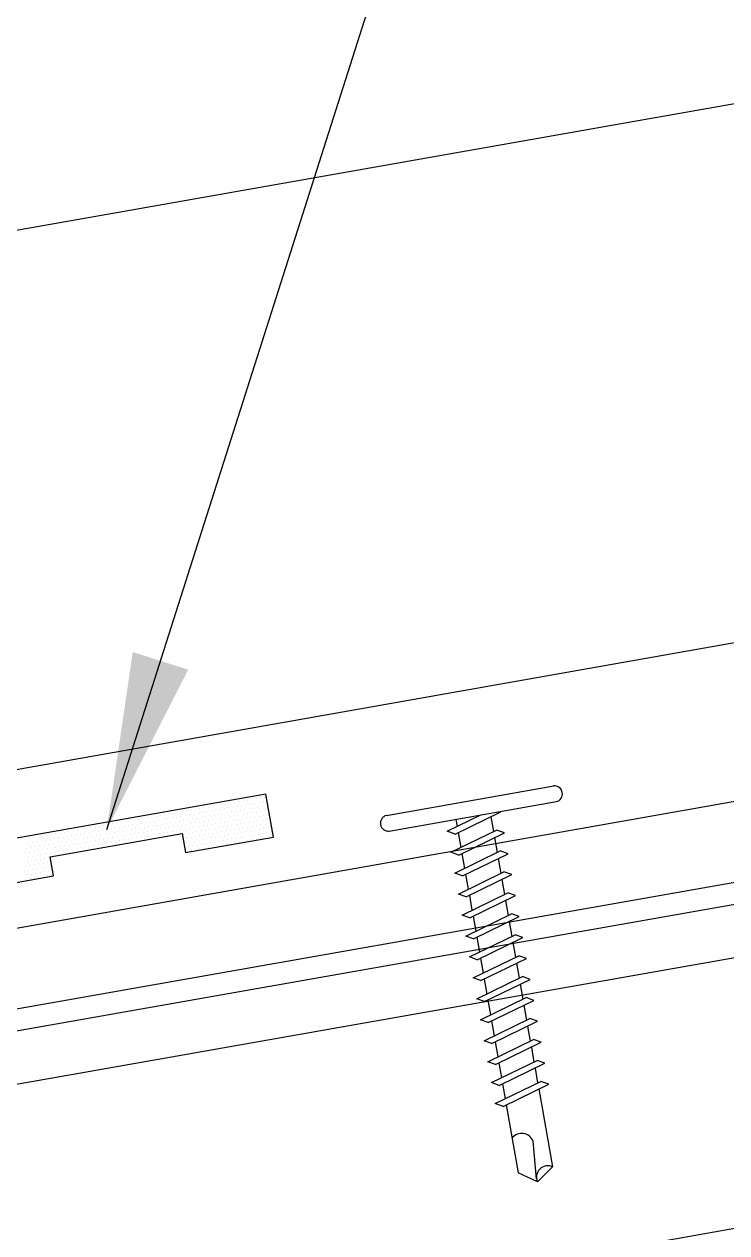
# Model space of a CAD drawing. Header units: inches. Extents: x -33163 to 19162, y -8858 to 30669.
# Drawn here: x -16997.605 to -16995.619, y 18033.701 to 18037.115 of the extents above; entities that cross this region are included whole.
import ezdxf

# ---------------------------------------------------------------- set-up
doc = ezdxf.new("R2010")
doc.units = ezdxf.units.IN
doc.layers.get('0').update_dxf_attribs({"color": 9, "lineweight": 0})
for name, color, linetype in [('20 - 7.2 PANEL', 5, 'Continuous'), ('FASTENER', 9, 'Continuous'), ('PURLIN', 1, 'Continuous'), ('SEALANT', 11, 'Continuous'), ('STLA', 12, 'Continuous'), ('TAPE', 9, 'Continuous'), ('TRIM', 4, 'Continuous')]:
    doc.layers.add(name, color=color, linetype=linetype)
doc.styles.add('TEXT', font='SIMPLEX.shx', dxfattribs={"width": 0.75, "height": 0.375})
doc.dimstyles.new('DETAIL$7', dxfattribs={"dimscale": 4, "dimtxt": 0.375, "dimasz": 0.125, "dimexe": 0.0625, "dimexo": 0.0625, "dimgap": 0.0625, "dimtad": 1, "dimdec": 4, "dimzin": 3, "dimdsep": 46, "dimlunit": 4, "dimtxsty": 'TEXT', "dimblk": 'ARCHTICK', "dimcen": 0.0625, "dimclrd": 7, "dimclre": 7, "dimclrt": 2, "dimadec": 0, "dimazin": 0, "dimtfac": 0.6, "dimtdec": 4, "dimtmove": 0, "dimatfit": 3, "dimfxl": 1, "dimfrac": 2, "dimtolj": 1, "dimtzin": 0, "dimarcsym": 0})

# ---------------------------------------------------------------- blocks, each defined once
blk = doc.blocks.new('sd3')
at = {"layer": 'FASTENER'}
for p, q in [((-0.24, 0.0822), (0.24, 0.0822)), ((-0.24, 0.0369), (0.24, 0.0369)), ((-0.0784, 0.0079), (0.0229, 0.0369)), ((-0.0582, -0.0035), (0.0798, 0.0359)), ((-0.0484, 0.0369), (-0.0484, 0.0165)), ((-0.0582, -0.0035), (-0.0784, 0.0079)), ((0.0497, 0.0273), (0.0497, -0.0155)), ((-0.0784, -0.0521), (0.0595, -0.0127)), ((-0.0582, -0.0636), (0.0798, -0.0242)), ((-0.0484, -0.0007), (-0.0484, -0.0435)), ((0.0497, -0.0328), (0.0497, -0.0756)), ((0.0798, -0.0242), (0.0595, -0.0127)), ((-0.0582, -0.0636), (-0.0784, -0.0521)), ((-0.0484, -0.0608), (-0.0484, -0.1036)), ((-0.0784, -0.1122), (0.0595, -0.0728)), ((-0.0582, -0.1236), (0.0798, -0.0843)), ((0.0497, -0.0928), (0.0497, -0.1357)), ((0.0798, -0.0843), (0.0595, -0.0728)), ((-0.0582, -0.1236), (-0.0784, -0.1122)), ((-0.0784, -0.1723), (0.0595, -0.1329)), ((-0.0484, -0.1208), (-0.0484, -0.1637)), ((0.0798, -0.1443), (0.0595, -0.1329)), ((-0.0582, -0.1837), (0.0798, -0.1443)), ((0.0497, -0.1529), (0.0497, -0.1958)), ((-0.0582, -0.1837), (-0.0784, -0.1723)), ((-0.0784, -0.2324), (0.0595, -0.193)), ((-0.0582, -0.2438), (0.0798, -0.2044)), ((-0.0484, -0.1809), (-0.0484, -0.2238)), ((0.0798, -0.2044), (0.0595, -0.193)), ((-0.0582, -0.2438), (-0.0784, -0.2324)), ((0.0497, -0.213), (0.0497, -0.2559)), ((-0.0784, -0.2925), (0.0595, -0.2531)), ((-0.0582, -0.3039), (0.0798, -0.2645)), ((-0.0484, -0.241), (-0.0484, -0.2839)), ((0.0497, -0.2731), (0.0497, -0.316)), ((0.0798, -0.2645), (0.0595, -0.2531)), ((-0.0582, -0.3039), (-0.0784, -0.2925)), ((-0.0484, -0.3011), (-0.0484, -0.344)), ((-0.0784, -0.3525), (0.0595, -0.3132)), ((-0.0582, -0.364), (0.0798, -0.3246)), ((0.0497, -0.3332), (0.0497, -0.376)), ((0.0798, -0.3246), (0.0595, -0.3132)), ((-0.0582, -0.364), (-0.0784, -0.3525)), ((-0.0784, -0.4126), (0.0595, -0.3732)), ((-0.0484, -0.3612), (-0.0484, -0.404)), ((0.0798, -0.3847), (0.0595, -0.3732)), ((-0.0582, -0.424), (0.0798, -0.3847)), ((0.0497, -0.3932), (0.0497, -0.4361)), ((-0.0582, -0.424), (-0.0784, -0.4126)), ((-0.0784, -0.4727), (0.0595, -0.4333)), ((-0.0484, -0.4212), (-0.0484, -0.4641)), ((0.0798, -0.4447), (0.0595, -0.4333)), ((-0.0582, -0.4841), (-0.0784, -0.4727)), ((-0.0582, -0.4841), (0.0798, -0.4447)), ((0.0497, -0.4533), (0.0497, -0.4962)), ((-0.0784, -0.5328), (0.0595, -0.4934)), ((-0.0582, -0.5442), (0.0798, -0.5048)), ((-0.0484, -0.4813), (-0.0484, -0.5242)), ((0.0798, -0.5048), (0.0595, -0.4934)), ((-0.0582, -0.5442), (-0.0784, -0.5328)), ((-0.0484, -0.5414), (-0.0484, -0.5843)), ((0.0497, -0.5134), (0.0497, -0.5563)), ((-0.0784, -0.5929), (0.0595, -0.5535)), ((-0.0582, -0.6043), (0.0798, -0.5649)), ((0.0497, -0.5735), (0.0497, -0.6164)), ((0.0798, -0.5649), (0.0595, -0.5535)), ((-0.0582, -0.6043), (-0.0784, -0.5929)), ((-0.0784, -0.653), (0.0595, -0.6136)), ((-0.0484, -0.6015), (-0.0484, -0.6444)), ((0.0798, -0.625), (0.0595, -0.6136)), ((-0.0582, -0.6644), (0.0798, -0.625)), ((0.0497, -0.6336), (0.0497, -0.6764)), ((-0.0582, -0.6644), (-0.0784, -0.653)), ((-0.0784, -0.713), (0.0595, -0.6736)), ((-0.0484, -0.6616), (-0.0484, -0.7044)), ((0.0798, -0.6851), (0.0595, -0.6736)), ((-0.0582, -0.7245), (-0.0784, -0.713)), ((-0.0582, -0.7245), (0.0798, -0.6851)), ((0.0497, -0.6937), (0.0497, -0.7365)), ((-0.0784, -0.7731), (0.0595, -0.7337)), ((-0.0582, -0.7845), (0.0798, -0.7451)), ((-0.0484, -0.7217), (-0.0484, -0.7645)), ((0.0798, -0.7451), (0.0595, -0.7337)), ((-0.0582, -0.7845), (-0.0784, -0.7731)), ((-0.0484, -0.7817), (-0.0484, -0.9769)), ((0.0497, -0.7537), (0.0497, -0.9769)), ((-0.0004, -1.0025), (0.0088, -0.8964)), ((0.0007, -1.0114), (-0.0484, -0.9769)), ((0.0007, -1.0114), (0.0497, -0.9769))]:
    blk.add_line(p, q, dxfattribs=at)
for centre, radius, start, end in [((-0.2381, 0.0595), 0.0227, 94.6639, 265.3361), ((0.2381, 0.0595), 0.0227, 274.6639, 85.3361), ((-0.0255, -0.9032), 0.0349, 11.1445, 130.906), ((0.0316, -1.0032), 0.032, 55.4585, 194.8454)]:
    blk.add_arc(centre, radius, start, end, dxfattribs=at)
blk = doc.blocks.new('*X325')
at = {"color": 0}
for p, q in [((-1.33125, 0.1375), (-1.33125, 0.1375)), ((-1.31875, 0.1375), (-1.31875, 0.1375)), ((-1.30625, 0.1375), (-1.30625, 0.1375)), ((-1.29375, 0.1375), (-1.29375, 0.1375)), ((-1.28125, 0.1375), (-1.28125, 0.1375)), ((-1.26875, 0.1375), (-1.26875, 0.1375)), ((-1.25625, 0.1375), (-1.25625, 0.1375)), ((-1.24375, 0.1375), (-1.24375, 0.1375)), ((-1.23125, 0.1375), (-1.23125, 0.1375)), ((-1.21875, 0.1375), (-1.21875, 0.1375)), ((-1.20625, 0.1375), (-1.20625, 0.1375)), ((-1.19375, 0.1375), (-1.19375, 0.1375)), ((-1.18125, 0.1375), (-1.18125, 0.1375)), ((-1.16875, 0.1375), (-1.16875, 0.1375)), ((-1.15625, 0.1375), (-1.15625, 0.1375)), ((-1.14375, 0.1375), (-1.14375, 0.1375)), ((-1.13125, 0.1375), (-1.13125, 0.1375)), ((-1.11875, 0.1375), (-1.11875, 0.1375)), ((-1.10625, 0.1375), (-1.10625, 0.1375)), ((-1.09375, 0.1375), (-1.09375, 0.1375)), ((-1.08125, 0.1375), (-1.08125, 0.1375)), ((-1.06875, 0.1375), (-1.06875, 0.1375)), ((-1.05625, 0.1375), (-1.05625, 0.1375)), ((-1.04375, 0.1375), (-1.04375, 0.1375)), ((-1.03125, 0.1375), (-1.03125, 0.1375)), ((-1.01875, 0.1375), (-1.01875, 0.1375)), ((-1.00625, 0.1375), (-1.00625, 0.1375)), ((-0.99375, 0.1375), (-0.99375, 0.1375)), ((-0.98125, 0.1375), (-0.98125, 0.1375)), ((-0.96875, 0.1375), (-0.96875, 0.1375)), ((-0.95625, 0.1375), (-0.95625, 0.1375)), ((-0.94375, 0.1375), (-0.94375, 0.1375)), ((-0.93125, 0.1375), (-0.93125, 0.1375)), ((-0.91875, 0.1375), (-0.91875, 0.1375)), ((-0.90625, 0.1375), (-0.90625, 0.1375)), ((-0.89375, 0.1375), (-0.89375, 0.1375)), ((-0.88125, 0.1375), (-0.88125, 0.1375)), ((-0.86875, 0.1375), (-0.86875, 0.1375)), ((-0.85625, 0.1375), (-0.85625, 0.1375)), ((-0.84375, 0.1375), (-0.84375, 0.1375)), ((-0.83125, 0.1375), (-0.83125, 0.1375)), ((-0.81875, 0.1375), (-0.81875, 0.1375)), ((-0.80625, 0.1375), (-0.80625, 0.1375)), ((-0.79375, 0.1375), (-0.79375, 0.1375)), ((-0.78125, 0.1375), (-0.78125, 0.1375)), ((-0.76875, 0.1375), (-0.76875, 0.1375)), ((-0.75625, 0.1375), (-0.75625, 0.1375)), ((-0.74375, 0.1375), (-0.74375, 0.1375)), ((-0.73125, 0.1375), (-0.73125, 0.1375)), ((-0.71875, 0.1375), (-0.71875, 0.1375)), ((-0.70625, 0.1375), (-0.70625, 0.1375)), ((-0.69375, 0.1375), (-0.69375, 0.1375)), ((-0.68125, 0.1375), (-0.68125, 0.1375)), ((-0.66875, 0.1375), (-0.66875, 0.1375)), ((-0.65625, 0.1375), (-0.65625, 0.1375)), ((-0.64375, 0.1375), (-0.64375, 0.1375)), ((-1.33125, 0.1125), (-1.33125, 0.1125)), ((-1.325, 0.125), (-1.325, 0.125)), ((-1.31875, 0.1125), (-1.31875, 0.1125)), ((-1.3125, 0.125), (-1.3125, 0.125)), ((-1.30625, 0.1125), (-1.30625, 0.1125)), ((-1.3, 0.125), (-1.3, 0.125)), ((-1.29375, 0.1125), (-1.29375, 0.1125)), ((-1.2875, 0.125), (-1.2875, 0.125)), ((-1.28125, 0.1125), (-1.28125, 0.1125)), ((-1.275, 0.125), (-1.275, 0.125)), ((-1.26875, 0.1125), (-1.26875, 0.1125)), ((-1.2625, 0.125), (-1.2625, 0.125)), ((-1.25625, 0.1125), (-1.25625, 0.1125)), ((-1.25, 0.125), (-1.25, 0.125)), ((-1.24375, 0.1125), (-1.24375, 0.1125)), ((-1.2375, 0.125), (-1.2375, 0.125)), ((-1.23125, 0.1125), (-1.23125, 0.1125)), ((-1.225, 0.125), (-1.225, 0.125)), ((-1.21875, 0.1125), (-1.21875, 0.1125)), ((-1.2125, 0.125), (-1.2125, 0.125)), ((-1.20625, 0.1125), (-1.20625, 0.1125)), ((-1.2, 0.125), (-1.2, 0.125)), ((-1.19375, 0.1125), (-1.19375, 0.1125)), ((-1.1875, 0.125), (-1.1875, 0.125)), ((-1.18125, 0.1125), (-1.18125, 0.1125)), ((-1.175, 0.125), (-1.175, 0.125)), ((-1.16875, 0.1125), (-1.16875, 0.1125)), ((-1.1625, 0.125), (-1.1625, 0.125)), ((-1.15625, 0.1125), (-1.15625, 0.1125)), ((-1.15, 0.125), (-1.15, 0.125)), ((-1.14375, 0.1125), (-1.14375, 0.1125)), ((-1.1375, 0.125), (-1.1375, 0.125)), ((-1.13125, 0.1125), (-1.13125, 0.1125)), ((-1.125, 0.125), (-1.125, 0.125)), ((-1.11875, 0.1125), (-1.11875, 0.1125)), ((-1.1125, 0.125), (-1.1125, 0.125)), ((-1.10625, 0.1125), (-1.10625, 0.1125)), ((-1.1, 0.125), (-1.1, 0.125)), ((-1.09375, 0.1125), (-1.09375, 0.1125)), ((-1.0875, 0.125), (-1.0875, 0.125)), ((-1.08125, 0.1125), (-1.08125, 0.1125)), ((-1.075, 0.125), (-1.075, 0.125)), ((-1.06875, 0.1125), (-1.06875, 0.1125)), ((-1.0625, 0.125), (-1.0625, 0.125)), ((-1.05625, 0.1125), (-1.05625, 0.1125)), ((-1.05, 0.125), (-1.05, 0.125)), ((-1.04375, 0.1125), (-1.04375, 0.1125)), ((-1.0375, 0.125), (-1.0375, 0.125)), ((-1.03125, 0.1125), (-1.03125, 0.1125)), ((-1.025, 0.125), (-1.025, 0.125)), ((-1.01875, 0.1125), (-1.01875, 0.1125)), ((-1.0125, 0.125), (-1.0125, 0.125)), ((-1.00625, 0.1125), (-1.00625, 0.1125)), ((-1, 0.125), (-1, 0.125)), ((-0.99375, 0.1125), (-0.99375, 0.1125)), ((-0.9875, 0.125), (-0.9875, 0.125)), ((-0.98125, 0.1125), (-0.98125, 0.1125)), ((-0.975, 0.125), (-0.975, 0.125)), ((-0.96875, 0.1125), (-0.96875, 0.1125)), ((-0.9625, 0.125), (-0.9625, 0.125)), ((-0.95625, 0.1125), (-0.95625, 0.1125)), ((-0.95, 0.125), (-0.95, 0.125)), ((-0.94375, 0.1125), (-0.94375, 0.1125)), ((-0.9375, 0.125), (-0.9375, 0.125)), ((-0.93125, 0.1125), (-0.93125, 0.1125)), ((-0.925, 0.125), (-0.925, 0.125)), ((-0.91875, 0.1125), (-0.91875, 0.1125)), ((-0.9125, 0.125), (-0.9125, 0.125)), ((-0.90625, 0.1125), (-0.90625, 0.1125)), ((-0.9, 0.125), (-0.9, 0.125)), ((-0.89375, 0.1125), (-0.89375, 0.1125)), ((-0.8875, 0.125), (-0.8875, 0.125)), ((-0.88125, 0.1125), (-0.88125, 0.1125)), ((-0.875, 0.125), (-0.875, 0.125)), ((-0.86875, 0.1125), (-0.86875, 0.1125)), ((-0.8625, 0.125), (-0.8625, 0.125)), ((-0.85625, 0.1125), (-0.85625, 0.1125)), ((-0.85, 0.125), (-0.85, 0.125)), ((-0.84375, 0.1125), (-0.84375, 0.1125)), ((-0.8375, 0.125), (-0.8375, 0.125)), ((-0.83125, 0.1125), (-0.83125, 0.1125)), ((-0.825, 0.125), (-0.825, 0.125)), ((-0.81875, 0.1125), (-0.81875, 0.1125)), ((-0.8125, 0.125), (-0.8125, 0.125)), ((-0.80625, 0.1125), (-0.80625, 0.1125)), ((-0.8, 0.125), (-0.8, 0.125)), ((-0.79375, 0.1125), (-0.79375, 0.1125)), ((-0.7875, 0.125), (-0.7875, 0.125)), ((-0.78125, 0.1125), (-0.78125, 0.1125)), ((-0.775, 0.125), (-0.775, 0.125)), ((-0.76875, 0.1125), (-0.76875, 0.1125)), ((-0.7625, 0.125), (-0.7625, 0.125)), ((-0.75625, 0.1125), (-0.75625, 0.1125)), ((-0.75, 0.125), (-0.75, 0.125)), ((-0.74375, 0.1125), (-0.74375, 0.1125)), ((-0.7375, 0.125), (-0.7375, 0.125)), ((-0.73125, 0.1125), (-0.73125, 0.1125)), ((-0.725, 0.125), (-0.725, 0.125)), ((-0.71875, 0.1125), (-0.71875, 0.1125)), ((-0.7125, 0.125), (-0.7125, 0.125)), ((-0.70625, 0.1125), (-0.70625, 0.1125)), ((-0.7, 0.125), (-0.7, 0.125)), ((-0.69375, 0.1125), (-0.69375, 0.1125)), ((-0.6875, 0.125), (-0.6875, 0.125)), ((-0.68125, 0.1125), (-0.68125, 0.1125)), ((-0.675, 0.125), (-0.675, 0.125)), ((-0.66875, 0.1125), (-0.66875, 0.1125)), ((-0.6625, 0.125), (-0.6625, 0.125)), ((-0.65625, 0.1125), (-0.65625, 0.1125)), ((-0.65, 0.125), (-0.65, 0.125)), ((-0.64375, 0.1125), (-0.64375, 0.1125)), ((-1.33125, 0.0875), (-1.33125, 0.0875)), ((-1.325, 0.1), (-1.325, 0.1)), ((-1.325, 0.075), (-1.325, 0.075)), ((-1.31875, 0.0875), (-1.31875, 0.0875)), ((-1.3125, 0.1), (-1.3125, 0.1)), ((-1.3125, 0.075), (-1.3125, 0.075)), ((-1.30625, 0.0875), (-1.30625, 0.0875)), ((-1.3, 0.1), (-1.3, 0.1)), ((-1.3, 0.075), (-1.3, 0.075)), ((-1.29375, 0.0875), (-1.29375, 0.0875)), ((-1.2875, 0.1), (-1.2875, 0.1)), ((-1.2875, 0.075), (-1.2875, 0.075)), ((-1.28125, 0.0875), (-1.28125, 0.0875)), ((-1.275, 0.1), (-1.275, 0.1)), ((-1.275, 0.075), (-1.275, 0.075)), ((-1.26875, 0.0875), (-1.26875, 0.0875)), ((-1.2625, 0.1), (-1.2625, 0.1)), ((-1.2625, 0.075), (-1.2625, 0.075)), ((-1.25625, 0.0875), (-1.25625, 0.0875)), ((-1.25, 0.1), (-1.25, 0.1)), ((-1.25, 0.075), (-1.25, 0.075)), ((-1.24375, 0.0875), (-1.24375, 0.0875)), ((-1.2375, 0.1), (-1.2375, 0.1)), ((-1.2375, 0.075), (-1.2375, 0.075)), ((-1.23125, 0.0875), (-1.23125, 0.0875)), ((-1.225, 0.1), (-1.225, 0.1)), ((-1.225, 0.075), (-1.225, 0.075)), ((-1.21875, 0.0875), (-1.21875, 0.0875)), ((-1.2125, 0.1), (-1.2125, 0.1)), ((-1.2125, 0.075), (-1.2125, 0.075)), ((-1.20625, 0.0875), (-1.20625, 0.0875)), ((-1.2, 0.1), (-1.2, 0.1)), ((-1.2, 0.075), (-1.2, 0.075)), ((-1.19375, 0.0875), (-1.19375, 0.0875)), ((-1.1875, 0.1), (-1.1875, 0.1)), ((-1.1875, 0.075), (-1.1875, 0.075)), ((-1.18125, 0.0875), (-1.18125, 0.0875)), ((-1.175, 0.1), (-1.175, 0.1)), ((-1.175, 0.075), (-1.175, 0.075)), ((-1.16875, 0.0875), (-1.16875, 0.0875)), ((-1.1625, 0.1), (-1.1625, 0.1)), ((-1.1625, 0.075), (-1.1625, 0.075)), ((-1.15625, 0.0875), (-1.15625, 0.0875)), ((-1.15, 0.1), (-1.15, 0.1)), ((-1.15, 0.075), (-1.15, 0.075)), ((-1.14375, 0.0875), (-1.14375, 0.0875)), ((-1.1375, 0.1), (-1.1375, 0.1)), ((-1.1375, 0.075), (-1.1375, 0.075)), ((-1.13125, 0.0875), (-1.13125, 0.0875)), ((-1.125, 0.1), (-1.125, 0.1)), ((-1.125, 0.075), (-1.125, 0.075)), ((-1.11875, 0.0875), (-1.11875, 0.0875)), ((-1.1125, 0.1), (-1.1125, 0.1)), ((-1.1125, 0.075), (-1.1125, 0.075)), ((-1.10625, 0.0875), (-1.10625, 0.0875)), ((-1.1, 0.1), (-1.1, 0.1)), ((-1.1, 0.075), (-1.1, 0.075)), ((-1.09375, 0.0875), (-1.09375, 0.0875)), ((-1.0875, 0.1), (-1.0875, 0.1)), ((-1.0875, 0.075), (-1.0875, 0.075)), ((-1.08125, 0.0875), (-1.08125, 0.0875)), ((-1.075, 0.1), (-1.075, 0.1)), ((-1.06875, 0.0875), (-1.06875, 0.0875)), ((-1.0625, 0.1), (-1.0625, 0.1)), ((-1.05625, 0.0875), (-1.05625, 0.0875)), ((-1.05, 0.1), (-1.05, 0.1)), ((-1.04375, 0.0875), (-1.04375, 0.0875)), ((-1.0375, 0.1), (-1.0375, 0.1)), ((-1.03125, 0.0875), (-1.03125, 0.0875)), ((-1.025, 0.1), (-1.025, 0.1)), ((-1.01875, 0.0875), (-1.01875, 0.0875)), ((-1.0125, 0.1), (-1.0125, 0.1)), ((-1.00625, 0.0875), (-1.00625, 0.0875)), ((-1, 0.1), (-1, 0.1)), ((-0.99375, 0.0875), (-0.99375, 0.0875)), ((-0.9875, 0.1), (-0.9875, 0.1)), ((-0.98125, 0.0875), (-0.98125, 0.0875)), ((-0.975, 0.1), (-0.975, 0.1)), ((-0.96875, 0.0875), (-0.96875, 0.0875)), ((-0.9625, 0.1), (-0.9625, 0.1)), ((-0.95625, 0.0875), (-0.95625, 0.0875)), ((-0.95, 0.1), (-0.95, 0.1)), ((-0.94375, 0.0875), (-0.94375, 0.0875)), ((-0.9375, 0.1), (-0.9375, 0.1)), ((-0.93125, 0.0875), (-0.93125, 0.0875)), ((-0.925, 0.1), (-0.925, 0.1)), ((-0.91875, 0.0875), (-0.91875, 0.0875)), ((-0.9125, 0.1), (-0.9125, 0.1)), ((-0.90625, 0.0875), (-0.90625, 0.0875)), ((-0.9, 0.1), (-0.9, 0.1)), ((-0.89375, 0.0875), (-0.89375, 0.0875)), ((-0.8875, 0.1), (-0.8875, 0.1)), ((-0.88125, 0.0875), (-0.88125, 0.0875)), ((-0.875, 0.1), (-0.875, 0.1)), ((-0.86875, 0.0875), (-0.86875, 0.0875)), ((-0.8625, 0.1), (-0.8625, 0.1)), ((-0.85625, 0.0875), (-0.85625, 0.0875)), ((-0.85, 0.1), (-0.85, 0.1)), ((-0.84375, 0.0875), (-0.84375, 0.0875)), ((-0.8375, 0.1), (-0.8375, 0.1)), ((-0.83125, 0.0875), (-0.83125, 0.0875)), ((-0.825, 0.1), (-0.825, 0.1)), ((-0.81875, 0.0875), (-0.81875, 0.0875)), ((-0.8125, 0.1), (-0.8125, 0.1)), ((-0.80625, 0.0875), (-0.80625, 0.0875)), ((-0.8, 0.1), (-0.8, 0.1)), ((-0.79375, 0.0875), (-0.79375, 0.0875)), ((-0.7875, 0.1), (-0.7875, 0.1)), ((-0.78125, 0.0875), (-0.78125, 0.0875)), ((-0.775, 0.1), (-0.775, 0.1)), ((-0.76875, 0.0875), (-0.76875, 0.0875)), ((-0.7625, 0.1), (-0.7625, 0.1)), ((-0.75625, 0.0875), (-0.75625, 0.0875)), ((-0.75, 0.1), (-0.75, 0.1)), ((-0.74375, 0.0875), (-0.74375, 0.0875)), ((-0.7375, 0.1), (-0.7375, 0.1)), ((-0.73125, 0.0875), (-0.73125, 0.0875)), ((-0.725, 0.1), (-0.725, 0.1)), ((-0.71875, 0.0875), (-0.71875, 0.0875)), ((-0.7125, 0.1), (-0.7125, 0.1)), ((-0.70625, 0.0875), (-0.70625, 0.0875)), ((-0.7, 0.1), (-0.7, 0.1)), ((-0.7, 0.075), (-0.7, 0.075)), ((-0.69375, 0.0875), (-0.69375, 0.0875)), ((-0.6875, 0.1), (-0.6875, 0.1)), ((-0.6875, 0.075), (-0.6875, 0.075)), ((-0.68125, 0.0875), (-0.68125, 0.0875)), ((-0.675, 0.1), (-0.675, 0.1)), ((-0.675, 0.075), (-0.675, 0.075)), ((-0.66875, 0.0875), (-0.66875, 0.0875)), ((-0.6625, 0.1), (-0.6625, 0.1)), ((-0.6625, 0.075), (-0.6625, 0.075)), ((-0.65625, 0.0875), (-0.65625, 0.0875)), ((-0.65, 0.1), (-0.65, 0.1)), ((-0.65, 0.075), (-0.65, 0.075)), ((-0.64375, 0.0875), (-0.64375, 0.0875)), ((-0.6375, 0.1), (-0.6375, 0.1)), ((-0.6375, 0.075), (-0.6375, 0.075)), ((-1.33125, 0.0625), (-1.33125, 0.0625)), ((-1.33125, 0.0375), (-1.33125, 0.0375)), ((-1.325, 0.05), (-1.325, 0.05)), ((-1.31875, 0.0625), (-1.31875, 0.0625)), ((-1.31875, 0.0375), (-1.31875, 0.0375)), ((-1.3125, 0.05), (-1.3125, 0.05)), ((-1.30625, 0.0625), (-1.30625, 0.0625)), ((-1.30625, 0.0375), (-1.30625, 0.0375)), ((-1.3, 0.05), (-1.3, 0.05)), ((-1.29375, 0.0625), (-1.29375, 0.0625)), ((-1.29375, 0.0375), (-1.29375, 0.0375)), ((-1.2875, 0.05), (-1.2875, 0.05)), ((-1.28125, 0.0625), (-1.28125, 0.0625)), ((-1.28125, 0.0375), (-1.28125, 0.0375)), ((-1.275, 0.05), (-1.275, 0.05)), ((-1.26875, 0.0625), (-1.26875, 0.0625)), ((-1.26875, 0.0375), (-1.26875, 0.0375)), ((-1.2625, 0.05), (-1.2625, 0.05)), ((-1.25625, 0.0625), (-1.25625, 0.0625)), ((-1.25625, 0.0375), (-1.25625, 0.0375)), ((-1.25, 0.05), (-1.25, 0.05)), ((-1.24375, 0.0625), (-1.24375, 0.0625)), ((-1.24375, 0.0375), (-1.24375, 0.0375)), ((-1.2375, 0.05), (-1.2375, 0.05)), ((-1.23125, 0.0625), (-1.23125, 0.0625)), ((-1.23125, 0.0375), (-1.23125, 0.0375)), ((-1.225, 0.05), (-1.225, 0.05)), ((-1.21875, 0.0625), (-1.21875, 0.0625)), ((-1.21875, 0.0375), (-1.21875, 0.0375)), ((-1.2125, 0.05), (-1.2125, 0.05)), ((-1.20625, 0.0625), (-1.20625, 0.0625)), ((-1.20625, 0.0375), (-1.20625, 0.0375)), ((-1.2, 0.05), (-1.2, 0.05)), ((-1.19375, 0.0625), (-1.19375, 0.0625)), ((-1.19375, 0.0375), (-1.19375, 0.0375)), ((-1.1875, 0.05), (-1.1875, 0.05)), ((-1.18125, 0.0625), (-1.18125, 0.0625)), ((-1.18125, 0.0375), (-1.18125, 0.0375)), ((-1.175, 0.05), (-1.175, 0.05)), ((-1.16875, 0.0625), (-1.16875, 0.0625)), ((-1.16875, 0.0375), (-1.16875, 0.0375)), ((-1.1625, 0.05), (-1.1625, 0.05)), ((-1.15625, 0.0625), (-1.15625, 0.0625)), ((-1.15625, 0.0375), (-1.15625, 0.0375)), ((-1.15, 0.05), (-1.15, 0.05)), ((-1.14375, 0.0625), (-1.14375, 0.0625)), ((-1.14375, 0.0375), (-1.14375, 0.0375)), ((-1.1375, 0.05), (-1.1375, 0.05)), ((-1.13125, 0.0625), (-1.13125, 0.0625)), ((-1.13125, 0.0375), (-1.13125, 0.0375)), ((-1.125, 0.05), (-1.125, 0.05)), ((-1.11875, 0.0625), (-1.11875, 0.0625)), ((-1.11875, 0.0375), (-1.11875, 0.0375)), ((-1.1125, 0.05), (-1.1125, 0.05)), ((-1.10625, 0.0625), (-1.10625, 0.0625)), ((-1.10625, 0.0375), (-1.10625, 0.0375)), ((-1.1, 0.05), (-1.1, 0.05)), ((-1.09375, 0.0625), (-1.09375, 0.0625)), ((-1.09375, 0.0375), (-1.09375, 0.0375)), ((-1.0875, 0.05), (-1.0875, 0.05)), ((-0.7, 0.05), (-0.7, 0.05)), ((-0.69375, 0.0625), (-0.69375, 0.0625)), ((-0.69375, 0.0375), (-0.69375, 0.0375)), ((-0.6875, 0.05), (-0.6875, 0.05)), ((-0.68125, 0.0625), (-0.68125, 0.0625)), ((-0.68125, 0.0375), (-0.68125, 0.0375)), ((-0.675, 0.05), (-0.675, 0.05)), ((-0.66875, 0.0625), (-0.66875, 0.0625)), ((-0.66875, 0.0375), (-0.66875, 0.0375)), ((-0.6625, 0.05), (-0.6625, 0.05)), ((-0.65625, 0.0625), (-0.65625, 0.0625)), ((-0.65625, 0.0375), (-0.65625, 0.0375)), ((-0.65, 0.05), (-0.65, 0.05)), ((-0.64375, 0.0625), (-0.64375, 0.0625)), ((-0.64375, 0.0375), (-0.64375, 0.0375)), ((-0.6375, 0.05), (-0.6375, 0.05)), ((-0.63125, 0.0625), (-0.63125, 0.0625)), ((-0.63125, 0.0375), (-0.63125, 0.0375)), ((-0.625, 0.05), (-0.625, 0.05)), ((-1.325, 0.025), (-1.325, 0.025)), ((-1.3125, 0.025), (-1.3125, 0.025)), ((-1.3, 0.025), (-1.3, 0.025)), ((-1.2875, 0.025), (-1.2875, 0.025)), ((-1.275, 0.025), (-1.275, 0.025)), ((-1.2625, 0.025), (-1.2625, 0.025)), ((-1.25, 0.025), (-1.25, 0.025)), ((-1.2375, 0.025), (-1.2375, 0.025)), ((-1.225, 0.025), (-1.225, 0.025)), ((-1.2125, 0.025), (-1.2125, 0.025)), ((-1.2, 0.025), (-1.2, 0.025)), ((-1.1875, 0.025), (-1.1875, 0.025)), ((-1.175, 0.025), (-1.175, 0.025)), ((-1.1625, 0.025), (-1.1625, 0.025)), ((-1.15, 0.025), (-1.15, 0.025)), ((-1.1375, 0.025), (-1.1375, 0.025)), ((-1.125, 0.025), (-1.125, 0.025)), ((-1.1125, 0.025), (-1.1125, 0.025)), ((-1.1, 0.025), (-1.1, 0.025)), ((-1.0875, 0.025), (-1.0875, 0.025)), ((-0.7, 0.025), (-0.7, 0.025)), ((-0.6875, 0.025), (-0.6875, 0.025)), ((-0.675, 0.025), (-0.675, 0.025)), ((-0.6625, 0.025), (-0.6625, 0.025)), ((-0.65, 0.025), (-0.65, 0.025)), ((-0.6375, 0.025), (-0.6375, 0.025)), ((-0.625, 0.025), (-0.625, 0.025))]:
    blk.add_line(p, q, dxfattribs=at)
blk = doc.blocks.new('TBTS')
at = {"color": 9}
blk.add_lwpolyline([(0.4327, 0.022), (0.1801, 0.022), (0.1801, 0.0766), (-0.1987, 0.0766), (-0.1987, 0.022), (-0.4513, 0.022), (-0.7039, 0.022), (-0.7039, 0.0766), (-1.0828, 0.0766), (-1.0828, 0.022), (-1.3353, 0.022), (-1.3353, 0.1448), (-0.4513, 0.1448), (0.4327, 0.1448), (1.3168, 0.1448), (1.3168, 0.022), (1.0642, 0.022), (1.0642, 0.0766), (0.6853, 0.0766), (0.6853, 0.022)], close=True, dxfattribs=at)
at = {"layer": 'TAPE', "color": 251}
blk.add_blockref('*X325', (0, 0), dxfattribs=at)
blk = doc.blocks.new('_ArchTick')
at = {"color": 0, "linetype": 'ByBlock', "const_width": 0.15}
blk.add_lwpolyline([(-0.5, -0.5), (0.5, 0.5)], dxfattribs=at)

msp = doc.modelspace()

# ---------------------------------------------------------------- linework, layer by layer
at = {"layer": '20 - 7.2 PANEL'}
for p, q in [((-16999.90646, 18036.13081), (-16986.45732, 18038.50226)), ((-16999.64599, 18034.6536), (-16986.21044, 18037.02265))]:
    msp.add_line(p, q, dxfattribs=at)
at = {"layer": 'PURLIN'}
for p, q in [((-17005.59799, 18032.71512), (-16986.05842, 18036.16048)), ((-17005.59799, 18031.94976), (-16985.92753, 18035.4182))]:
    msp.add_line(p, q, dxfattribs=at)
at = {"layer": 'STLA'}
for p, q in [((-17005.59799, 18032.9278), (-16991.81068, 18035.35887)), ((-16991.86138, 18035.28647), (-17005.59799, 18032.86433))]:
    msp.add_line(p, q, dxfattribs=at)
at = {"layer": 'TRIM'}
msp.add_line((-17004.83263, 18033.29088), (-16993.99974, 18035.20101), dxfattribs=at)

# ---------------------------------------------------------------- block references
at = {"layer": 'FASTENER', "rotation": 10.00000000000012}
msp.add_blockref('sd3', (-16996.33002, 18034.84054), dxfattribs=at)
at = {"layer": 'SEALANT', "xscale": -1, "rotation": 10.00000000000012}
msp.add_blockref('TBTS', (-16998.21115, 18034.5648), dxfattribs=at)

# ---------------------------------------------------------------- leaders
for points in [[(-16998.50867, 18036.34344), (-16996.82545, 18041.14833), (-16995.64526, 18041.14833)], [(-16997.37115, 18034.83985), (-16995.90595, 18039.43475), (-16995.61987, 18039.43475)]]:
    msp.add_leader(points, dimstyle='DETAIL$7')

doc.saveas('drawing.dxf')
